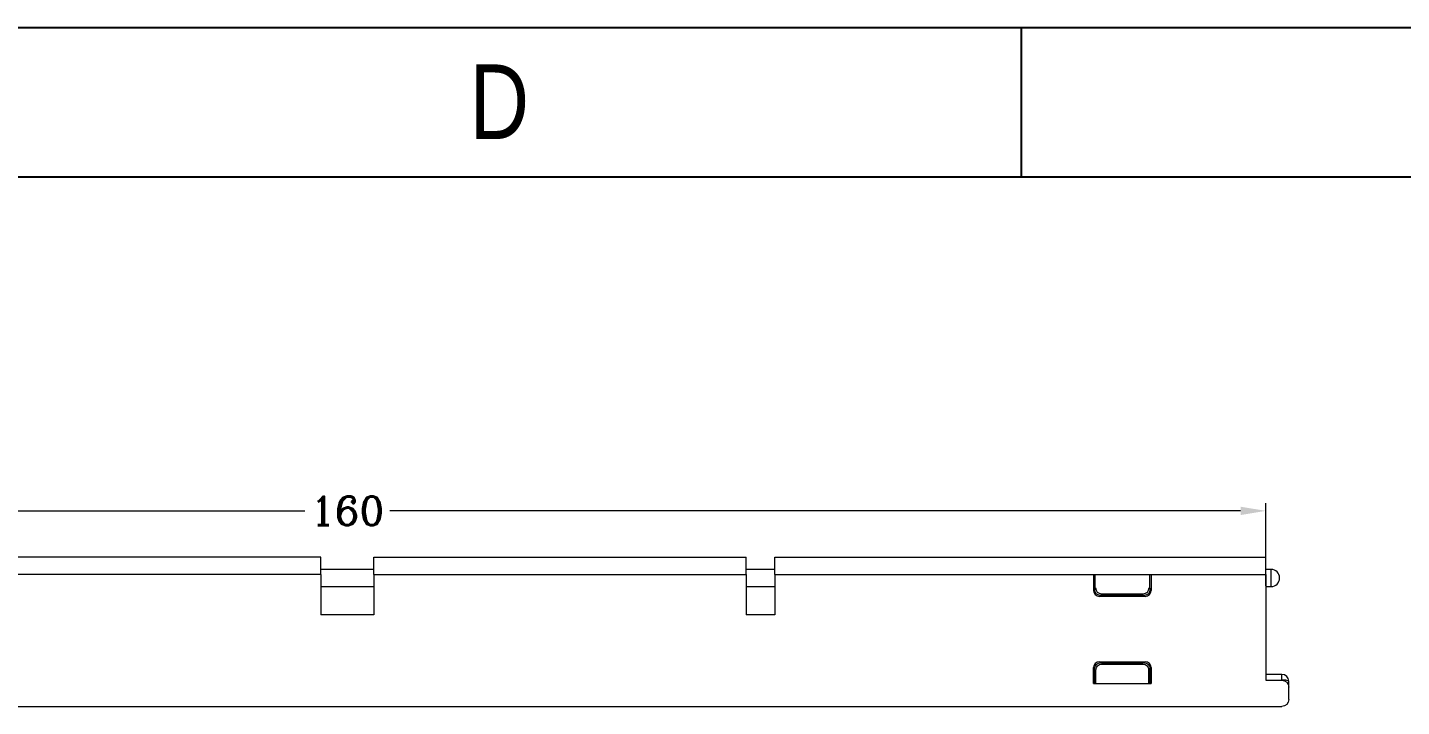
# Model space of a CAD drawing. Header units: millimetres. Extents: x -195 to 1349, y 148 to 750.
# Drawn here: x 217.3 to 337, y 680.8 to 739.9 of the extents above; entities that cross this region are included whole.
import ezdxf
from ezdxf.enums import TextEntityAlignment as Align

# ---------------------------------------------------------------- set-up
doc = ezdxf.new("R2010")
doc.units = ezdxf.units.MM
doc.layers.get('0').update_dxf_attribs({"linetype": 'CONTINUOUS'})
doc.layers.get('Defpoints').update_dxf_attribs({"linetype": 'CONTINUOUS'})
doc.layers.add('100', color=7, linetype='CONTINUOUS', true_color=0xffffff)
doc.styles.add('ROMANC', font='romanc.shx', dxfattribs={"bigfont": 'gbcbig.shx'})
doc.styles.add('TEXTSTYLE_0', font='txt', dxfattribs={"width": 0.8})
doc.dimstyles.new('副本 YanXiu', dxfattribs={"dimtxt": 2.5, "dimasz": 2.2, "dimexe": 0.66, "dimexo": 0.66, "dimgap": 0.66, "dimtad": 0, "dimdsep": 46, "dimtxsty": 'ROMANC', "dimcen": 0, "dimclrd": 131, "dimclre": 131, "dimclrt": 42, "dimazin": 2, "dimtfac": 1, "dimtofl": 0, "dimtmove": 0, "dimatfit": 3, "dimfxl": 1, "dimlwd": 5, "dimlwe": 5, "dimarcsym": 0})

# ---------------------------------------------------------------- blocks, each defined once
blk = doc.blocks.new('SUN_6HWZ35TKK40GSGJE8VEUYAXIAKM')
at = {"color": 7, "linetype": 'Continuous'}
for p, q in [((-594, 420), (0, 420)), ((-210, 410), (-210, 420)), ((-584, 410), (-10, 410))]:
    blk.add_line(p, q, dxfattribs=at)
at = {"color": 2, "linetype": 'Continuous', "style": 'TEXTSTYLE_0', "width": 1.2}
blk.add_text('D', height=5, dxfattribs=at).set_placement((-246.986, 412.526), (-242.986, 412.526), align=Align.FIT)
blk = doc.blocks.new('*D110')
at = {"color": 131, "lineweight": 5, "transparency": 16777216}
for p, q in [((165.18, 691.26), (165.18, 698.46)), ((167.38, 697.8), (241.49, 697.8)), ((322.98, 697.8), (248.88, 697.8)), ((325.18, 691.26), (325.18, 698.46))]:
    blk.add_line(p, q, dxfattribs=at)
at = {"color": 131, "lineweight": 18, "transparency": 16777216}
for points in [[(167.38, 698.16), (167.38, 697.43), (165.18, 697.8)], [(322.98, 698.16), (322.98, 697.43), (325.18, 697.8)]]:
    blk.add_solid(points, dxfattribs=at)
at = {"layer": 'Defpoints', "color": 0, "lineweight": 18, "transparency": 16777216}
for p in [(325.18, 697.8), (165.18, 690.6), (325.18, 690.6)]:
    blk.add_point(p, dxfattribs=at)
at = {"color": 42, "lineweight": 18, "transparency": 16777216, "insert": (245.18, 697.8), "char_height": 2.5, "attachment_point": 5, "style": 'ROMANC'}
blk.add_mtext('160', dxfattribs=at)

msp = doc.modelspace()

# ---------------------------------------------------------------- linework, layer by layer
at = {"layer": '100', "color": 7, "linetype": 'Continuous', "lineweight": 18}
for p, q in [((242.883, 693.753), (210.433, 693.753)), ((242.883, 692.253), (242.883, 693.753)), ((247.483, 693.753), (279.933, 693.753)), ((247.483, 692.253), (247.483, 693.753)), ((279.933, 692.253), (279.933, 693.753)), ((282.433, 693.753), (325.182, 693.753)), ((282.433, 692.253), (282.433, 693.753)), ((325.182, 692.253), (325.182, 693.753)), ((247.483, 692.703), (242.883, 692.703)), ((242.883, 692.253), (242.883, 688.753)), ((247.483, 692.253), (247.483, 688.753)), ((282.433, 692.703), (279.933, 692.703)), ((279.933, 692.253), (279.933, 688.753)), ((282.433, 692.253), (282.433, 688.753)), ((310.182, 692.253), (310.182, 690.852)), ((310.182, 692.253), (315.182, 692.253)), ((310.303, 692.253), (310.303, 691.053)), ((315.061, 692.253), (315.061, 691.053)), ((315.182, 692.253), (315.182, 690.852)), ((325.632, 692.703), (325.182, 692.703)), ((325.182, 692.253), (325.182, 683.053)), ((242.883, 691.203), (247.483, 691.203)), ((279.933, 691.203), (282.433, 691.203)), ((310.269, 691.053), (310.303, 691.053)), ((310.269, 691.053), (310.269, 690.939)), ((310.303, 691.053), (310.383, 691.053)), ((314.483, 690.554), (310.881, 690.554)), ((314.981, 691.053), (315.061, 691.053)), ((315.096, 691.053), (315.061, 691.053)), ((315.096, 691.053), (315.096, 690.939)), ((325.182, 691.203), (325.632, 691.203)), ((314.683, 690.353), (310.681, 690.353)), ((314.596, 690.439), (310.768, 690.439)), ((247.483, 688.753), (242.883, 688.753)), ((282.433, 688.753), (279.933, 688.753)), ((310.681, 684.653), (314.683, 684.653)), ((310.768, 684.567), (314.596, 684.567)), ((310.182, 682.753), (310.182, 684.154)), ((310.269, 682.753), (310.269, 684.067)), ((310.383, 682.753), (310.383, 683.954)), ((310.881, 684.452), (314.483, 684.452)), ((314.981, 682.753), (314.981, 683.954)), ((315.096, 682.753), (315.096, 684.067)), ((315.182, 684.154), (315.182, 682.753)), ((326.582, 683.553), (325.182, 683.553)), ((310.182, 682.753), (315.182, 682.753)), ((325.182, 683.053), (326.582, 683.053)), ((327.182, 682.453), (327.182, 682.953)), ((327.182, 681.353), (327.182, 682.453)), ((163.785, 680.753), (326.582, 680.753))]:
    msp.add_line(p, q, dxfattribs=at)
at = {"layer": '100', "color": 7, "linetype": 'Continuous', "lineweight": 13}
for p, q in [((242.883, 692.253), (210.433, 692.253)), ((247.483, 692.253), (279.933, 692.253)), ((282.433, 692.253), (310.182, 692.253)), ((315.182, 692.253), (325.182, 692.253)), ((325.632, 691.203), (325.632, 692.703)), ((310.182, 690.852), (310.269, 690.939)), ((315.182, 690.852), (315.096, 690.939)), ((310.681, 690.353), (310.768, 690.439)), ((314.683, 690.353), (314.596, 690.439)), ((310.681, 684.653), (310.768, 684.567)), ((314.683, 684.653), (314.596, 684.567)), ((310.182, 684.154), (310.269, 684.067)), ((315.182, 684.154), (315.096, 684.067)), ((326.582, 683.053), (326.582, 683.553))]:
    msp.add_line(p, q, dxfattribs=at)
at = {"layer": '100', "color": 7, "linetype": 'Continuous', "lineweight": 18}
for centre, radius, start in [((325.632, 691.953), 0.75, 270), ((326.582, 682.953), 0.6, 0)]:
    msp.add_arc(centre, radius, start, 90, dxfattribs=at)
at = {"layer": '100', "color": 7, "linetype": 'Continuous', "lineweight": 18, "extrusion": (0, 0, -1)}
for centre, start, end in [((-326.582, 682.453), 90, 180), ((-326.582, 681.353), 180, 270)]:
    msp.add_arc(centre, 0.6, start, end, dxfattribs=at)
at = {"layer": '100', "color": 7, "linetype": 'Continuous', "lineweight": 18}
for centre, major_axis in [((310.683, 690.854), (-0.355, -0.355)), ((314.681, 690.854), (0.355, -0.355)), ((310.683, 684.152), (-0.355, 0.355)), ((314.681, 684.152), (0.355, 0.355))]:
    msp.add_ellipse(centre, major_axis=major_axis, ratio=0.9972647, start_param=5.4991567, end_param=7.0672139, dxfattribs=at)
at = {"layer": '100', "color": 7, "linetype": 'Continuous', "lineweight": 18, "extrusion": (0, 0, -1)}
for centre, major_axis, ratio, start_param, end_param in [((310.769, 690.94), (-0.355, -0.355), 0.9972647, 5.4991567, 7.0672139), ((310.885, 691.056), (0.356, 0.356), 0.9924325, 2.3599926, 3.9240942), ((314.479, 691.056), (-0.356, 0.356), 0.9924325, 2.3590911, 3.9231927), ((314.595, 690.94), (0.355, -0.355), 0.9972647, 5.4991567, 7.0672139), ((310.769, 684.066), (-0.355, 0.355), 0.9972647, 5.4991567, 7.0672139), ((314.595, 684.066), (0.355, 0.355), 0.9972647, 5.4991567, 7.0672139), ((310.885, 683.95), (0.356, -0.356), 0.9924325, 2.3599926, 3.9231927), ((314.479, 683.95), (-0.356, -0.356), 0.9924325, 2.3599926, 3.9231927)]:
    msp.add_ellipse(centre, major_axis=major_axis, ratio=ratio, start_param=start_param, end_param=end_param, dxfattribs=at)
at = {"layer": '100', "color": 7, "linetype": 'Continuous', "lineweight": 13}
msp.add_ellipse((326.582, 682.953), major_axis=(0.6, 0), ratio=0.1666667, start_param=0, end_param=1.5707965, dxfattribs=at)

# ---------------------------------------------------------------- block references
at = {"xscale": 1.3, "yscale": 1.3, "zscale": 1.3}
msp.add_blockref('SUN_6HWZ35TKK40GSGJE8VEUYAXIAKM', (576.904, 193.911), dxfattribs=at)

# ---------------------------------------------------------------- dimensions: what is measured, and where the dimension line sits
at = {"lineweight": 18}
dim = msp.add_linear_dim(base=(325.182, 697.797), p1=(165.185, 690.596), p2=(325.182, 690.596), dimstyle='副本 YanXiu', dxfattribs=at)
dim.commit()
dim.dimension.update_dxf_attribs({"geometry": '*D110', "text_midpoint": (245.183, 697.797)})

doc.saveas('drawing.dxf')
